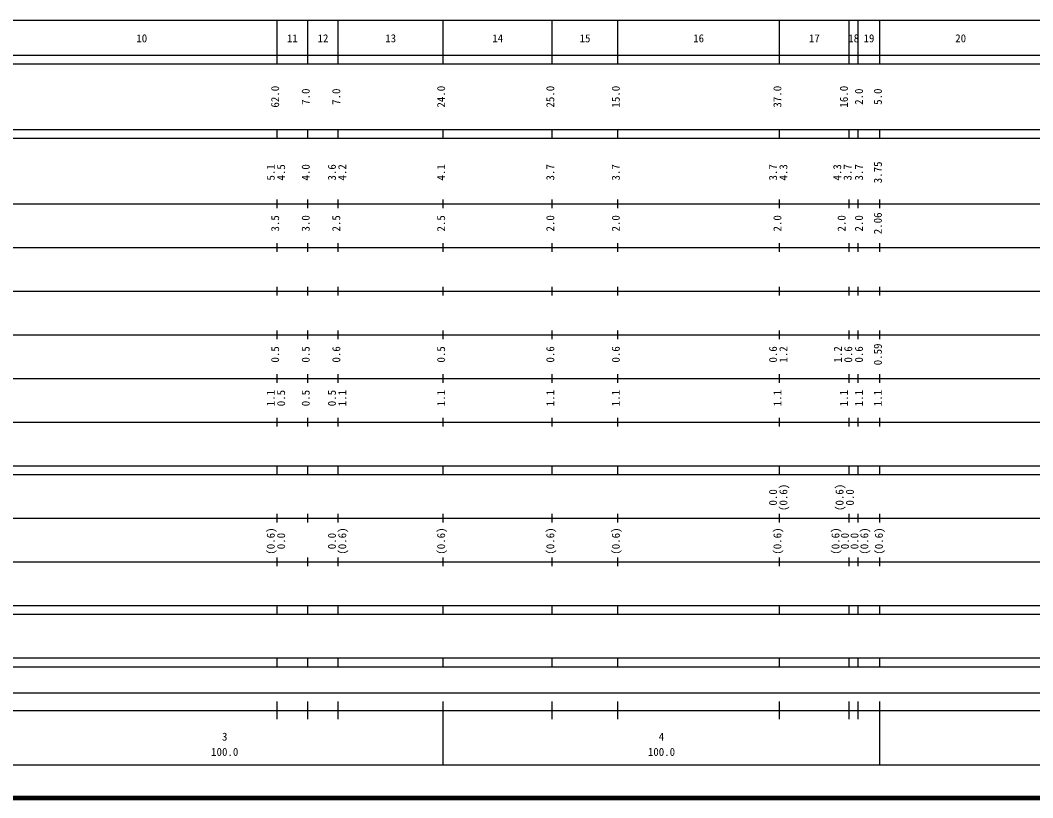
# Model space of a CAD drawing. Units: millimetres on the paper, enlarged 1000 times. Extents: x 40000 to 680000, y 20000 to 380000.
# Drawn here: x 271186 to 503006, y 20000 to 198000 of the extents above; entities that cross this region are included whole.
import ezdxf
from ezdxf.enums import TextEntityAlignment as Align

# ---------------------------------------------------------------- set-up
doc = ezdxf.new("R2010")
doc.units = ezdxf.units.MM
doc.header["$LTSCALE"] = 1000
doc.layers.add('M-TTL', color=2, linetype='Continuous', lineweight=140)
doc.layers.add('M-TTL-BAND', color=7, linetype='Continuous', lineweight=25)
doc.styles.add('ＭＳ ゴシック', font='')
doc.styles.get('ＭＳ ゴシック').set_extended_font_data('MS Gothic')

msp = doc.modelspace()

# ---------------------------------------------------------------- linework, layer by layer
at = {"layer": 'M-TTL'}
msp.add_line((40000, 20000), (680000, 20000), dxfattribs=at)
at = {"layer": 'M-TTL-BAND'}
for p, q in [((68000, 198000), (579000, 198000)), ((330000, 188000), (330000, 198000)), ((337000, 188000), (337000, 198000)), ((344000, 188000), (344000, 198000)), ((368000, 188000), (368000, 198000)), ((393000, 188000), (393000, 198000)), ((408000, 188000), (408000, 198000)), ((445000, 188000), (445000, 198000)), ((461000, 188000), (461000, 198000)), ((463000, 188000), (463000, 198000)), ((468000, 188000), (468000, 198000)), ((40000, 190000), (579000, 190000)), ((40000, 188000), (579000, 188000)), ((40000, 173000), (579000, 173000)), ((330000, 171000), (330000, 173000)), ((337000, 171000), (337000, 173000)), ((344000, 171000), (344000, 173000)), ((368000, 171000), (368000, 173000)), ((393000, 171000), (393000, 173000)), ((408000, 171000), (408000, 173000)), ((445000, 171000), (445000, 173000)), ((461000, 171000), (461000, 173000)), ((463000, 171000), (463000, 173000)), ((468000, 171000), (468000, 173000)), ((40000, 171000), (579000, 171000)), ((40000, 156000), (579000, 156000)), ((330000, 155000), (330000, 157000)), ((337000, 155000), (337000, 157000)), ((344000, 155000), (344000, 157000)), ((368000, 155000), (368000, 157000)), ((393000, 155000), (393000, 157000)), ((408000, 155000), (408000, 157000)), ((445000, 155000), (445000, 157000)), ((461000, 155000), (461000, 157000)), ((463000, 155000), (463000, 157000)), ((468000, 155000), (468000, 157000)), ((330000, 145000), (330000, 147000)), ((337000, 145000), (337000, 147000)), ((344000, 145000), (344000, 147000)), ((368000, 145000), (368000, 147000)), ((393000, 145000), (393000, 147000)), ((408000, 145000), (408000, 147000)), ((445000, 145000), (445000, 147000)), ((461000, 145000), (461000, 147000)), ((463000, 145000), (463000, 147000)), ((468000, 145000), (468000, 147000)), ((46000, 146000), (579000, 146000)), ((330000, 135000), (330000, 137000)), ((337000, 135000), (337000, 137000)), ((344000, 135000), (344000, 137000)), ((368000, 135000), (368000, 137000)), ((393000, 135000), (393000, 137000)), ((408000, 135000), (408000, 137000)), ((445000, 135000), (445000, 137000)), ((461000, 135000), (461000, 137000)), ((463000, 135000), (463000, 137000)), ((468000, 135000), (468000, 137000)), ((52000, 136000), (579000, 136000)), ((46000, 126000), (579000, 126000)), ((330000, 125000), (330000, 127000)), ((337000, 125000), (337000, 127000)), ((344000, 125000), (344000, 127000)), ((368000, 125000), (368000, 127000)), ((393000, 125000), (393000, 127000)), ((408000, 125000), (408000, 127000)), ((445000, 125000), (445000, 127000)), ((461000, 125000), (461000, 127000)), ((463000, 125000), (463000, 127000)), ((468000, 125000), (468000, 127000)), ((52000, 116000), (579000, 116000)), ((330000, 115000), (330000, 117000)), ((337000, 115000), (337000, 117000)), ((344000, 115000), (344000, 117000)), ((368000, 115000), (368000, 117000)), ((393000, 115000), (393000, 117000)), ((408000, 115000), (408000, 117000)), ((445000, 115000), (445000, 117000)), ((461000, 115000), (461000, 117000)), ((463000, 115000), (463000, 117000)), ((468000, 115000), (468000, 117000)), ((330000, 105000), (330000, 107000)), ((337000, 105000), (337000, 107000)), ((344000, 105000), (344000, 107000)), ((368000, 105000), (368000, 107000)), ((393000, 105000), (393000, 107000)), ((408000, 105000), (408000, 107000)), ((445000, 105000), (445000, 107000)), ((461000, 105000), (461000, 107000)), ((463000, 105000), (463000, 107000)), ((468000, 105000), (468000, 107000)), ((46000, 106000), (579000, 106000)), ((40000, 96000), (579000, 96000)), ((330000, 94000), (330000, 96000)), ((337000, 94000), (337000, 96000)), ((344000, 94000), (344000, 96000)), ((368000, 94000), (368000, 96000)), ((393000, 94000), (393000, 96000)), ((408000, 94000), (408000, 96000)), ((445000, 94000), (445000, 96000)), ((461000, 94000), (461000, 96000)), ((463000, 94000), (463000, 96000)), ((468000, 94000), (468000, 96000)), ((40000, 94000), (579000, 94000)), ((49000, 84000), (579000, 84000)), ((330000, 83000), (330000, 85000)), ((337000, 83000), (337000, 85000)), ((344000, 83000), (344000, 85000)), ((368000, 83000), (368000, 85000)), ((393000, 83000), (393000, 85000)), ((408000, 83000), (408000, 85000)), ((445000, 83000), (445000, 85000)), ((461000, 83000), (461000, 85000)), ((463000, 83000), (463000, 85000)), ((468000, 83000), (468000, 85000)), ((330000, 73000), (330000, 75000)), ((337000, 73000), (337000, 75000)), ((344000, 73000), (344000, 75000)), ((368000, 73000), (368000, 75000)), ((393000, 73000), (393000, 75000)), ((408000, 73000), (408000, 75000)), ((445000, 73000), (445000, 75000)), ((461000, 73000), (461000, 75000)), ((463000, 73000), (463000, 75000)), ((468000, 73000), (468000, 75000)), ((40000, 74000), (579000, 74000)), ((40000, 64000), (579000, 64000)), ((330000, 62000), (330000, 64000)), ((337000, 62000), (337000, 64000)), ((344000, 62000), (344000, 64000)), ((368000, 62000), (368000, 64000)), ((393000, 62000), (393000, 64000)), ((408000, 62000), (408000, 64000)), ((445000, 62000), (445000, 64000)), ((461000, 62000), (461000, 64000)), ((463000, 62000), (463000, 64000)), ((468000, 62000), (468000, 64000)), ((40000, 62000), (579000, 62000)), ((40000, 52000), (579000, 52000)), ((330000, 50000), (330000, 52000)), ((337000, 50000), (337000, 52000)), ((344000, 50000), (344000, 52000)), ((368000, 50000), (368000, 52000)), ((393000, 50000), (393000, 52000)), ((408000, 50000), (408000, 52000)), ((445000, 50000), (445000, 52000)), ((461000, 50000), (461000, 52000)), ((463000, 50000), (463000, 52000)), ((468000, 50000), (468000, 52000)), ((40000, 50000), (579000, 50000)), ((71000, 44000), (565000, 44000)), ((330000, 38000), (330000, 42000)), ((337000, 38000), (337000, 42000)), ((344000, 38000), (344000, 42000)), ((368000, 27500), (368000, 42000)), ((393000, 38000), (393000, 42000)), ((408000, 38000), (408000, 42000)), ((445000, 38000), (445000, 42000)), ((461000, 38000), (461000, 42000)), ((463000, 38000), (463000, 42000)), ((468000, 27500), (468000, 42000)), ((40000, 40000), (579000, 40000)), ((68000, 27500), (579000, 27500))]:
    msp.add_line(p, q, dxfattribs=at)

# ---------------------------------------------------------------- texts
at = {"layer": 'M-TTL-BAND', "style": 'ＭＳ ゴシック'}
for s, p in [('10', (299000, 192405)), ('11', (333500, 192405)), ('12', (340500, 192405)), ('13', (356000, 192405)), ('14', (380500, 192405)), ('15', (400500, 192405)), ('16', (426500, 192405)), ('17', (453000, 192405)), ('18', (462000, 192405)), ('19', (465500, 192405)), ('20', (486500, 192405)), ('3', (318000, 32523)), ('4', (418000, 32523)), ('100.0', (318000, 29033)), ('100.0', (418000, 29033))]:
    msp.add_text(s, height=1833, dxfattribs=at).set_placement(p, align=Align.BOTTOM_CENTER)
for s, p in [('62.0', (331000, 180500)), ('7.0', (338000, 180500)), ('7.0', (345000, 180500)), ('24.0', (369000, 180500)), ('25.0', (394000, 180500)), ('15.0', (409000, 180500)), ('37.0', (446000, 180500)), ('16.0', (461226, 180500)), ('2.0', (464673, 180500)), ('5.0', (469000, 180500)), ('5.1', (330000, 163174)), ('4.5', (332370, 163174)), ('4.0', (338000, 163174)), ('3.6', (344000, 163174)), ('4.2', (346370, 163174)), ('4.1', (369000, 163174)), ('3.7', (394000, 163174)), ('3.7', (409000, 163174)), ('3.7', (445000, 163174)), ('4.3', (447370, 163174)), ('4.3', (459701, 163174)), ('3.7', (462071, 163174)), ('3.7', (464673, 163174)), ('3.75', (469000, 163174)), ('3.5', (331000, 151500)), ('3.0', (338000, 151500)), ('2.5', (345000, 151500)), ('2.5', (369000, 151500)), ('2.0', (394000, 151500)), ('2.0', (409000, 151500)), ('2.0', (446000, 151500)), ('2.0', (460701, 151500)), ('2.0', (464673, 151500)), ('2.06', (469000, 151500)), ('0.5', (331000, 121500)), ('0.5', (338000, 121500)), ('0.6', (345000, 121500)), ('0.5', (369000, 121500)), ('0.6', (394000, 121500)), ('0.6', (409000, 121500)), ('0.6', (445000, 121500)), ('1.2', (447370, 121500)), ('1.2', (459844, 121500)), ('0.6', (462214, 121500)), ('0.6', (464673, 121500)), ('0.59', (469000, 121500)), ('1.1', (330000, 111500)), ('0.5', (332370, 111500)), ('0.5', (338000, 111500)), ('0.5', (344000, 111500)), ('1.1', (346370, 111500)), ('1.1', (369000, 111500)), ('1.1', (394000, 111500)), ('1.1', (409000, 111500)), ('1.1', (446000, 111500)), ('1.1', (461226, 111500)), ('1.1', (464673, 111500)), ('1.1', (469000, 111500)), ('0.0', (445000, 88764)), ('(0.6)', (447370, 88764)), ('(0.6)', (460226, 88764)), ('0.0', (462596, 88764)), ('(0.6)', (330000, 78764)), ('(0.6)', (346370, 78764)), ('(0.6)', (369000, 78764)), ('(0.6)', (394000, 78764)), ('(0.6)', (409000, 78764)), ('(0.6)', (446000, 78764)), ('(0.6)', (459300, 78764)), ('(0.6)', (465906, 78764)), ('(0.6)', (469244, 78764)), ('0.0', (332370, 78764)), ('0.0', (344000, 78764)), ('0.0', (461452, 78764)), ('0.0', (463647, 78764))]:
    msp.add_text(s, height=1833, rotation=90, dxfattribs=at).set_placement(p, align=Align.BOTTOM_CENTER)

doc.saveas('drawing.dxf')
